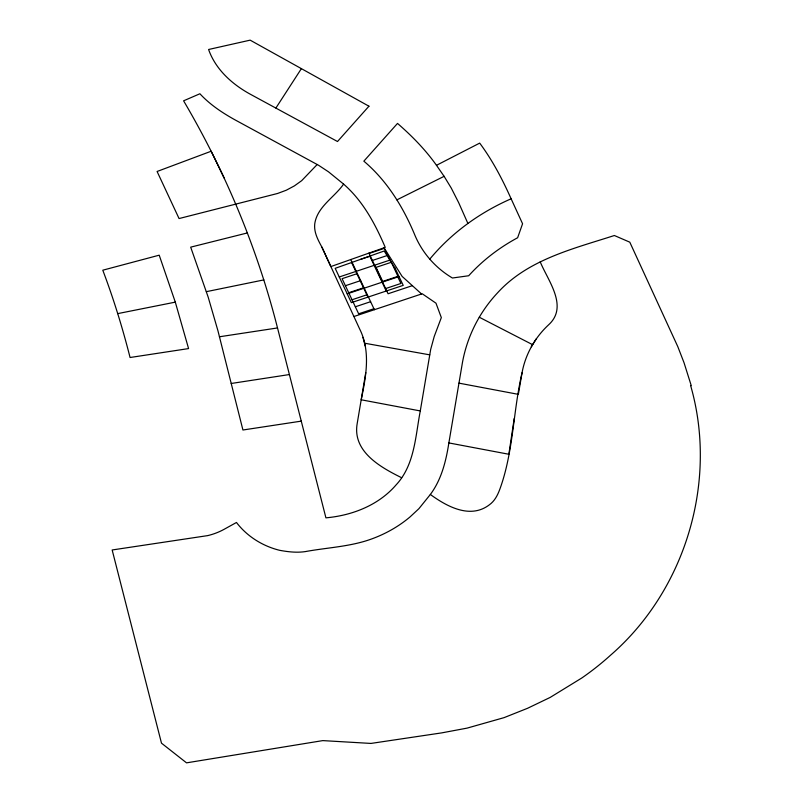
<?xml version="1.0" encoding="UTF-8"?>
<svg xmlns="http://www.w3.org/2000/svg" width="803" height="803" viewBox="0 0 803 803"><rect width="100%" height="100%" fill="white"/><g stroke="black" fill="none" stroke-linecap="round" stroke-linejoin="round"><path stroke-width="1.2" d="M343.604 184.108L328.527 171.832L318.53 165.247L235.319 120.028C222.441 112.912 209.934 104.621 199.907 93.76L183.596 100.817C225.302 171.641 257.261 248.268 277.517 327.945L325.918 517.845C352.156 515.486 378.524 505.288 396.03 484.972C414.729 465.017 415.412 436.24 420.28 410.935L361.199 399.784C366.017 376.587 370.845 351.132 359.614 328.899L321.903 247.143C318.058 240.027 313.883 232.499 314.716 224.097C316.974 206.853 334.419 197.408 343.604 184.108C362.986 200.971 375.292 224.057 385.239 247.364L330.846 266.576L321.903 247.143M540.218 261.808C547.686 280.377 568.835 306.425 548.62 324.803C534.979 337.451 525.383 354.394 522.06 372.733C513.328 409.942 513.508 449.098 501.172 485.424C498.713 492.691 495.832 500.219 489.318 504.846C470.237 519.38 446.819 506.462 430.348 494.477L418.885 508.7L410.092 516.881A135.707 119.828 14.8 0 1 367.021 540.539C346.986 546.893 325.797 547.817 305.24 551.611C296.668 552.876 288.066 551.862 279.605 550.306C262.681 546.13 247.053 536.404 236.473 522.472L223.886 529.438A66.599 58.8 14.8 0 1 207.766 535.601L112.159 549.975L161.483 743.166L186.527 762.85L322.806 740.607L370.966 743.427L441.68 732.888L467.085 728.12L504.073 717.641L527.591 708.276L550.185 697.416L581.834 677.973A321.903 284.222 14.8 0 0 610.541 655.218C685.601 590.085 718.143 481.288 690.67 385.711L691.242 385.621L684.046 362.765L677.792 346.615L629.793 242.175L614.365 235.51C573.402 248.729 528.003 259.469 497.73 292.653C479.572 311.925 467.226 336.316 462.478 362.364L448.857 442.925C446.056 461.042 441.489 479.542 430.348 494.477M514.201 418.524L508.861 454.257L448.857 442.925M365.766 372.562L357.174 423.653C352.316 451.687 380.722 467.386 401.651 477.735M420.28 410.935L430.679 349.446L434.232 336.457L441.329 317.597L435.979 303.183L422.217 293.757L353.902 316.523M522.06 372.733L518.357 394.353L458.965 383.141M531.295 346.786L536.223 338.916M275.901 108.024L301.386 68.636M429.735 259.178C451.497 232.86 479.903 212.434 511.12 198.793C502.407 179.31 492.48 160.259 479.692 143.115L436.481 165.308C425.419 149.689 411.939 135.938 397.515 123.411L363.849 161.162C387.227 180.906 403.528 207.576 415.071 235.63C422.629 253.377 435.848 268.202 452.43 278.009L468.691 275.75C482.623 260.323 499.356 247.595 517.634 237.738L522.572 223.756L511.12 198.793M317.195 164.505L301.697 180.655L294.37 185.905L286.3 190.211L277.587 193.473L179.059 218.557L157.087 171.481L211.169 151.235L224.198 178.055M396.883 199.867L444.109 176.329L451.266 188.083L458.714 202.757L467.918 223.505M369.069 253.437L384.346 248.348L390.971 262.4M360.698 259.309L369.862 256.257L386.253 291.027M372.381 260.463L387.658 255.374M339.257 276.975L389.947 260.092M357.365 273.592L342.088 278.681L358.65 313.812L373.927 308.723M375.694 267.489L391.332 262.28L397.947 276.332L382.318 281.542M345.4 285.707L360.677 280.618M348.713 292.734L363.99 287.645M347.207 293.838L399.021 276.573M352.025 299.76L367.302 294.671M385.631 288.558L400.908 283.469L397.595 276.453M412.361 285.657L388.08 293.757L368.928 253.126M355.338 306.786L370.615 301.697M247.264 232.97L190.682 247.153L208.188 297.16L217.994 330.956L242.928 430.006L301.255 421.133M206.341 291.67L263.876 279.896M117.67 313.632L175.305 302.139L188.575 348.582L130.066 357.506C122.578 327.925 113.574 298.746 102.784 270.199L159.205 255.183L175.305 302.139M231.184 383.483L289.401 374.549M219.43 336.778L277.517 327.945M362.966 337.39L364.492 343.192L429.756 354.856M479.25 317.215L532.61 344.678M421.555 293.978L402.142 276.423L384.025 247.796M436.481 165.308L444.109 176.329M395.297 268.543L384.195 251.008L335.182 268.322L351.363 302.651L403.226 285.366L395.046 268.152M376.055 267.369L382.68 281.421M350.74 259.55L374.379 309.697M351.604 262.521L367.925 297.13M364.492 343.192L365.285 346.113M368.948 106.207L337.501 141.519L250.586 94.373C232.318 84.435 215.646 69.56 208.589 49.495L250.155 40.15L368.948 106.207"/></g></svg>
